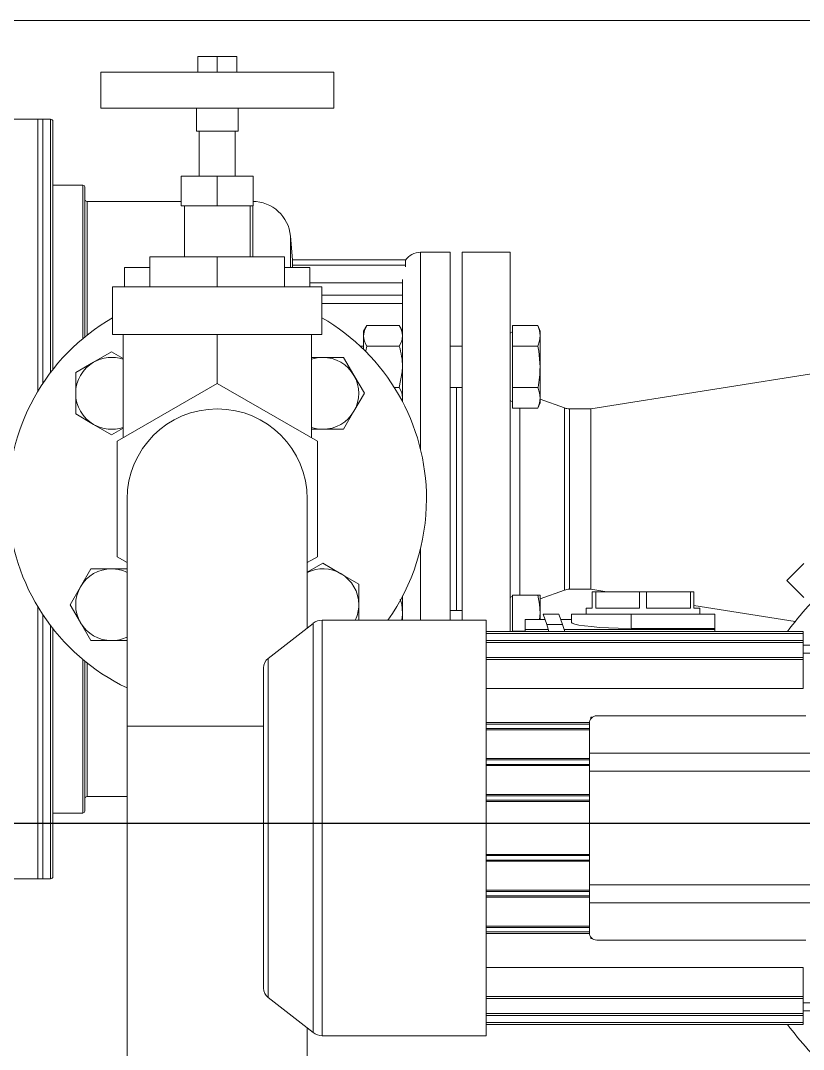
# Model space of a CAD drawing. Header units: millimetres. Extents: x -283029 to -254660, y -24907 to 10674.
# Drawn here: x -279130.22 to -279119.95, y -18350.47 to -18336.97 of the extents above; entities that cross this region are included whole.
import ezdxf

# ---------------------------------------------------------------- set-up
doc = ezdxf.new("R2010")
doc.units = ezdxf.units.MM
doc.header["$LTSCALE"] = 100

# ---------------------------------------------------------------- blocks, each defined once
blk = doc.blocks.new('SW_CENTERMARKSYMBOL_9')
at = {"color": 0, "linetype": 'Continuous'}
blk.add_line((0.5, 0), (29.722, 0), dxfattribs=at)

msp = doc.modelspace()

# ---------------------------------------------------------------- linework, layer by layer
at = {"color": 1, "linetype": 'Continuous', "lineweight": 0}
for p, q in [((-279145.963, -18336.974), (-279116.771, -18336.974)), ((-279127.637, -18337.445), (-279127.892, -18337.445)), ((-279127.892, -18337.445), (-279127.892, -18337.651)), ((-279127.382, -18337.445), (-279127.637, -18337.445)), ((-279127.637, -18337.445), (-279127.637, -18337.651)), ((-279127.382, -18337.445), (-279127.382, -18337.651)), ((-279129.166, -18338.121), (-279129.166, -18337.651)), ((-279129.166, -18337.651), (-279126.108, -18337.651)), ((-279126.108, -18337.651), (-279126.108, -18338.121)), ((-279129.166, -18338.121), (-279126.108, -18338.121)), ((-279127.911, -18338.425), (-279127.911, -18338.121)), ((-279127.363, -18338.121), (-279127.363, -18338.425)), ((-279130.331, -18338.268), (-279129.923, -18338.268)), ((-279129.99, -18338.268), (-279129.823, -18338.268)), ((-279129.99, -18338.268), (-279129.99, -18341.834)), ((-279129.923, -18341.729), (-279129.923, -18338.268)), ((-279129.823, -18338.268), (-279129.823, -18341.588)), ((-279129.794, -18338.298), (-279129.794, -18341.553)), ((-279127.911, -18338.425), (-279127.363, -18338.425)), ((-279127.872, -18339.013), (-279127.872, -18338.425)), ((-279127.402, -18338.425), (-279127.402, -18339.013)), ((-279128.108, -18339.013), (-279128.108, -18339.405)), ((-279127.637, -18339.013), (-279128.108, -18339.013)), ((-279127.637, -18339.013), (-279127.637, -18339.405)), ((-279127.166, -18339.013), (-279127.637, -18339.013)), ((-279127.166, -18339.013), (-279127.166, -18339.405)), ((-279129.794, -18339.131), (-279129.398, -18339.131)), ((-279129.398, -18339.131), (-279129.398, -18341.142)), ((-279129.374, -18339.154), (-279129.374, -18341.132)), ((-279129.345, -18339.347), (-279128.108, -18339.347)), ((-279129.345, -18341.099), (-279129.345, -18339.347)), ((-279127.637, -18339.405), (-279128.108, -18339.405)), ((-279128.068, -18340.072), (-279128.068, -18339.405)), ((-279127.166, -18339.405), (-279127.637, -18339.405)), ((-279127.206, -18339.405), (-279127.206, -18340.072)), ((-279127.172, -18339.405), (-279127.172, -18340.072)), ((-279126.676, -18339.801), (-279126.649, -18340.11)), ((-279126.676, -18339.801), (-279126.676, -18340.211)), ((-279124.971, -18340.013), (-279124.579, -18340.013)), ((-279124.971, -18340.013), (-279124.971, -18342.597)), ((-279124.579, -18340.013), (-279124.579, -18344.836)), ((-279124.422, -18340.013), (-279123.794, -18340.013)), ((-279124.422, -18344.836), (-279124.422, -18340.013)), ((-279123.794, -18344.981), (-279123.794, -18340.013)), ((-279127.637, -18340.072), (-279128.519, -18340.072)), ((-279128.519, -18340.072), (-279128.519, -18340.464)), ((-279126.755, -18340.072), (-279127.637, -18340.072)), ((-279127.637, -18340.072), (-279127.637, -18340.464)), ((-279126.755, -18340.072), (-279126.755, -18340.464)), ((-279126.649, -18340.11), (-279125.167, -18340.11)), ((-279126.649, -18340.11), (-279126.649, -18340.181)), ((-279126.649, -18340.181), (-279125.167, -18340.181)), ((-279125.167, -18340.11), (-279125.167, -18340.181)), ((-279125.167, -18340.181), (-279125.167, -18340.203)), ((-279128.853, -18340.464), (-279128.853, -18340.211)), ((-279128.853, -18340.211), (-279128.519, -18340.211)), ((-279126.755, -18340.211), (-279126.421, -18340.211)), ((-279126.421, -18340.211), (-279126.421, -18340.464)), ((-279129.009, -18341.091), (-279129.009, -18340.464)), ((-279126.265, -18340.464), (-279129.009, -18340.464)), ((-279126.421, -18340.411), (-279125.206, -18340.411)), ((-279126.265, -18340.464), (-279126.265, -18341.091)), ((-279125.206, -18340.37), (-279125.206, -18341.974)), ((-279126.265, -18340.577), (-279125.206, -18340.577)), ((-279126.265, -18340.684), (-279125.206, -18340.684)), ((-279125.716, -18341.045), (-279125.674, -18340.972)), ((-279125.674, -18340.972), (-279125.248, -18340.972)), ((-279125.248, -18340.972), (-279125.206, -18341.045)), ((-279123.763, -18340.972), (-279123.429, -18340.972)), ((-279123.763, -18341.243), (-279123.763, -18340.972)), ((-279123.429, -18340.972), (-279123.402, -18341.045)), ((-279126.265, -18341.091), (-279129.009, -18341.091)), ((-279128.872, -18341.091), (-279128.872, -18342.444)), ((-279127.637, -18341.091), (-279127.637, -18341.731)), ((-279126.402, -18341.091), (-279126.402, -18342.444)), ((-279125.716, -18341.045), (-279125.716, -18341.108)), ((-279125.716, -18341.108), (-279125.716, -18341.288)), ((-279123.794, -18341.074), (-279123.763, -18341.056)), ((-279123.402, -18341.045), (-279123.402, -18341.108)), ((-279123.402, -18341.108), (-279123.402, -18341.515)), ((-279125.762, -18341.244), (-279125.716, -18341.244)), ((-279125.674, -18341.243), (-279125.248, -18341.243)), ((-279124.579, -18341.244), (-279124.422, -18341.244)), ((-279123.763, -18341.243), (-279123.429, -18341.243)), ((-279123.763, -18341.243), (-279123.763, -18341.787)), ((-279129.023, -18341.318), (-279129.259, -18341.454)), ((-279129.023, -18341.318), (-279128.872, -18341.406)), ((-279126.251, -18341.391), (-279126.402, -18341.391)), ((-279125.979, -18341.391), (-279126.251, -18341.391)), ((-279125.843, -18341.626), (-279125.979, -18341.391)), ((-279129.259, -18341.454), (-279129.494, -18341.59)), ((-279123.402, -18341.515), (-279123.402, -18341.923)), ((-279129.494, -18341.59), (-279129.494, -18341.862)), ((-279125.707, -18341.862), (-279125.843, -18341.626)), ((-279122.736, -18342.066), (-279119.56, -18341.561)), ((-279128.951, -18342.49), (-279127.637, -18341.731)), ((-279127.637, -18341.731), (-279126.323, -18342.49)), ((-279125.314, -18341.787), (-279125.248, -18341.787)), ((-279124.422, -18341.786), (-279124.579, -18341.786)), ((-279124.5, -18344.71), (-279124.5, -18341.786)), ((-279123.763, -18341.787), (-279123.429, -18341.787)), ((-279123.763, -18341.787), (-279123.763, -18342.058)), ((-279129.494, -18341.862), (-279129.494, -18342.133)), ((-279125.707, -18341.862), (-279125.843, -18342.097)), ((-279123.402, -18341.923), (-279123.402, -18341.986)), ((-279123.402, -18341.939), (-279123.082, -18342.054)), ((-279123.763, -18341.974), (-279123.794, -18341.956)), ((-279123.763, -18342.058), (-279123.429, -18342.058)), ((-279123.665, -18344.51), (-279123.665, -18342.058)), ((-279123.402, -18341.986), (-279123.429, -18342.058)), ((-279123.082, -18344.442), (-279123.082, -18342.054)), ((-279123.015, -18342.066), (-279122.736, -18342.066)), ((-279123.015, -18344.43), (-279123.015, -18342.066)), ((-279122.736, -18343.248), (-279122.736, -18342.066)), ((-279122.736, -18344.43), (-279122.736, -18342.066)), ((-279129.259, -18342.269), (-279129.494, -18342.133)), ((-279125.843, -18342.097), (-279125.979, -18342.332)), ((-279129.023, -18342.405), (-279129.259, -18342.269)), ((-279129.023, -18342.405), (-279128.872, -18342.318)), ((-279126.251, -18342.332), (-279126.402, -18342.332)), ((-279125.979, -18342.332), (-279126.251, -18342.332)), ((-279128.951, -18344.006), (-279128.951, -18342.49)), ((-279126.323, -18342.49), (-279126.323, -18344.006)), ((-279128.819, -18346.228), (-279128.819, -18343.248)), ((-279126.455, -18343.248), (-279126.455, -18344.936)), ((-279122.736, -18344.43), (-279122.736, -18343.248)), ((-279124.971, -18343.899), (-279124.971, -18344.836)), ((-279128.819, -18344.082), (-279128.951, -18344.006)), ((-279126.323, -18344.006), (-279126.455, -18344.082)), ((-279126.251, -18344.091), (-279126.455, -18344.209)), ((-279126.251, -18344.091), (-279126.015, -18344.227)), ((-279120.163, -18344.317), (-279119.941, -18344.095)), ((-279129.431, -18344.399), (-279129.295, -18344.164)), ((-279129.295, -18344.164), (-279129.023, -18344.164)), ((-279129.023, -18344.164), (-279128.819, -18344.164)), ((-279126.015, -18344.227), (-279125.78, -18344.363)), ((-279125.78, -18344.634), (-279125.78, -18344.363)), ((-279119.941, -18344.539), (-279120.163, -18344.317)), ((-279129.567, -18344.634), (-279129.431, -18344.399)), ((-279123.763, -18344.51), (-279123.429, -18344.51)), ((-279123.763, -18344.51), (-279123.763, -18344.981)), ((-279123.402, -18344.51), (-279123.429, -18344.51)), ((-279123.082, -18344.442), (-279123.402, -18344.557)), ((-279123.402, -18344.51), (-279123.402, -18344.746)), ((-279122.736, -18344.43), (-279123.015, -18344.43)), ((-279122.526, -18344.463), (-279122.736, -18344.43)), ((-279122.716, -18344.679), (-279122.716, -18344.463)), ((-279122.716, -18344.463), (-279122.671, -18344.463)), ((-279122.671, -18344.463), (-279122.671, -18344.679)), ((-279122.095, -18344.463), (-279122.671, -18344.463)), ((-279122.095, -18344.679), (-279122.095, -18344.463)), ((-279122.095, -18344.463), (-279122.004, -18344.463)), ((-279122.004, -18344.463), (-279122.004, -18344.679)), ((-279121.428, -18344.463), (-279122.004, -18344.463)), ((-279121.428, -18344.679), (-279121.428, -18344.463)), ((-279121.428, -18344.463), (-279121.383, -18344.463)), ((-279121.383, -18344.463), (-279121.383, -18344.679)), ((-279129.567, -18344.634), (-279129.431, -18344.869)), ((-279125.78, -18344.836), (-279125.78, -18344.634)), ((-279125.206, -18344.517), (-279125.206, -18344.836)), ((-279123.794, -18344.54), (-279123.763, -18344.522)), ((-279120.057, -18344.856), (-279121.383, -18344.645)), ((-279129.99, -18344.662), (-279129.99, -18348.228)), ((-279129.923, -18348.228), (-279129.923, -18344.767)), ((-279124.579, -18344.71), (-279124.422, -18344.71)), ((-279123.407, -18344.826), (-279123.402, -18344.746)), ((-279123.402, -18344.746), (-279123.402, -18344.826)), ((-279123.361, -18344.756), (-279123.155, -18344.756)), ((-279123.315, -18344.895), (-279123.361, -18344.756)), ((-279123.155, -18344.756), (-279123.108, -18344.895)), ((-279122.991, -18344.758), (-279122.991, -18344.867)), ((-279122.206, -18344.758), (-279122.991, -18344.758)), ((-279122.795, -18344.758), (-279122.795, -18344.679)), ((-279122.795, -18344.679), (-279122.716, -18344.679)), ((-279122.671, -18344.679), (-279122.095, -18344.679)), ((-279122.206, -18344.758), (-279121.108, -18344.758)), ((-279122.206, -18344.945), (-279122.206, -18344.758)), ((-279122.004, -18344.679), (-279121.428, -18344.679)), ((-279121.383, -18344.679), (-279121.305, -18344.679)), ((-279121.305, -18344.679), (-279121.305, -18344.758)), ((-279121.108, -18344.758), (-279121.108, -18344.945)), ((-279129.823, -18344.908), (-279129.823, -18348.228)), ((-279129.431, -18344.869), (-279129.295, -18345.105)), ((-279126.969, -18345.338), (-279126.38, -18344.878)), ((-279126.38, -18350.245), (-279126.38, -18344.878)), ((-279126.259, -18344.836), (-279124.108, -18344.836)), ((-279126.259, -18350.286), (-279126.259, -18344.836)), ((-279124.108, -18350.286), (-279124.108, -18344.836)), ((-279123.598, -18344.826), (-279123.338, -18344.826)), ((-279123.598, -18344.957), (-279123.598, -18344.826)), ((-279123.315, -18344.895), (-279123.108, -18344.895)), ((-279123.285, -18344.984), (-279123.315, -18344.895)), ((-279123.131, -18344.826), (-279122.991, -18344.826)), ((-279123.108, -18344.895), (-279123.078, -18344.984)), ((-279129.794, -18344.935), (-279129.794, -18348.198)), ((-279124.108, -18344.984), (-279119.952, -18344.984)), ((-279119.952, -18345.011), (-279124.108, -18345.011)), ((-279123.763, -18344.981), (-279123.598, -18344.981)), ((-279123.763, -18344.984), (-279123.763, -18344.981)), ((-279123.294, -18344.957), (-279123.598, -18344.957)), ((-279123.598, -18344.981), (-279123.598, -18344.957)), ((-279123.087, -18344.957), (-279121.108, -18344.957)), ((-279122.206, -18344.945), (-279121.108, -18344.945)), ((-279121.108, -18344.945), (-279121.108, -18344.957)), ((-279121.108, -18344.957), (-279121.108, -18344.984)), ((-279119.952, -18344.984), (-279119.952, -18345.011)), ((-279119.952, -18345.011), (-279119.952, -18345.102)), ((-279129.295, -18345.105), (-279129.023, -18345.105)), ((-279129.023, -18345.105), (-279128.819, -18345.105)), ((-279124.108, -18345.102), (-279119.952, -18345.102)), ((-279119.952, -18345.13), (-279124.108, -18345.13)), ((-279119.952, -18345.102), (-279119.952, -18345.13)), ((-279119.952, -18345.13), (-279119.952, -18345.325)), ((-279119.148, -18345.165), (-279119.952, -18345.165)), ((-279124.108, -18345.325), (-279119.952, -18345.325)), ((-279119.952, -18345.267), (-279119.148, -18345.267)), ((-279119.952, -18345.325), (-279119.952, -18345.353)), ((-279129.398, -18345.354), (-279129.398, -18347.365)), ((-279129.374, -18345.371), (-279129.374, -18347.341)), ((-279129.345, -18347.149), (-279129.345, -18345.397)), ((-279126.969, -18349.784), (-279126.969, -18345.338)), ((-279119.952, -18345.353), (-279124.108, -18345.353)), ((-279119.952, -18345.353), (-279119.952, -18345.731)), ((-279127.029, -18349.661), (-279127.029, -18345.461)), ((-279124.108, -18345.731), (-279119.952, -18345.731)), ((-279122.736, -18346.11), (-279122.736, -18346.13)), ((-279122.716, -18346.11), (-279122.736, -18346.11)), ((-279122.657, -18346.091), (-279119.913, -18346.091)), ((-279128.819, -18346.228), (-279128.819, -18346.228)), ((-279128.819, -18351.443), (-279128.819, -18346.228)), ((-279127.029, -18346.228), (-279128.819, -18346.228)), ((-279128.819, -18346.228), (-279127.029, -18346.228)), ((-279124.108, -18346.179), (-279122.755, -18346.179)), ((-279122.755, -18346.199), (-279124.108, -18346.199)), ((-279122.755, -18346.257), (-279124.108, -18346.257)), ((-279122.755, -18346.189), (-279122.755, -18346.581)), ((-279124.108, -18346.274), (-279122.755, -18346.274)), ((-279124.108, -18346.652), (-279122.755, -18346.652)), ((-279122.755, -18346.669), (-279124.108, -18346.669)), ((-279122.755, -18346.581), (-279119.815, -18346.581)), ((-279122.755, -18346.816), (-279122.755, -18346.581)), ((-279122.755, -18346.728), (-279124.108, -18346.728)), ((-279124.108, -18346.743), (-279122.755, -18346.743)), ((-279122.755, -18348.306), (-279122.755, -18346.816)), ((-279119.815, -18346.816), (-279122.755, -18346.816)), ((-279128.819, -18347.149), (-279129.345, -18347.149)), ((-279124.108, -18347.124), (-279122.755, -18347.124)), ((-279122.755, -18347.14), (-279124.108, -18347.14)), ((-279122.755, -18347.198), (-279124.108, -18347.198)), ((-279124.108, -18347.213), (-279122.755, -18347.213)), ((-279129.398, -18347.365), (-279129.794, -18347.365)), ((-279124.108, -18347.909), (-279122.755, -18347.909)), ((-279122.755, -18347.924), (-279124.108, -18347.924)), ((-279122.755, -18347.983), (-279124.108, -18347.983)), ((-279124.108, -18347.998), (-279122.755, -18347.998)), ((-279129.923, -18348.228), (-279130.331, -18348.228)), ((-279129.823, -18348.228), (-279129.99, -18348.228)), ((-279124.108, -18348.379), (-279122.755, -18348.379)), ((-279122.755, -18348.394), (-279124.108, -18348.394)), ((-279119.815, -18348.306), (-279122.755, -18348.306)), ((-279122.755, -18348.541), (-279122.755, -18348.306)), ((-279122.755, -18348.453), (-279124.108, -18348.453)), ((-279124.108, -18348.47), (-279122.755, -18348.47)), ((-279122.755, -18348.541), (-279119.815, -18348.541)), ((-279122.755, -18348.933), (-279122.755, -18348.541)), ((-279124.108, -18348.849), (-279122.755, -18348.849)), ((-279122.755, -18348.865), (-279124.108, -18348.865)), ((-279122.755, -18348.924), (-279124.108, -18348.924)), ((-279124.108, -18348.943), (-279122.755, -18348.943)), ((-279122.736, -18348.992), (-279122.736, -18349.012)), ((-279122.736, -18349.012), (-279122.716, -18349.012)), ((-279119.913, -18349.031), (-279122.657, -18349.031)), ((-279124.108, -18349.392), (-279119.952, -18349.392)), ((-279119.952, -18349.769), (-279119.952, -18349.392)), ((-279119.952, -18349.769), (-279124.108, -18349.769)), ((-279119.952, -18349.797), (-279119.952, -18349.769)), ((-279126.38, -18350.245), (-279126.969, -18349.784)), ((-279119.952, -18349.797), (-279124.108, -18349.797)), ((-279119.952, -18349.992), (-279119.952, -18349.797)), ((-279119.148, -18349.855), (-279119.952, -18349.855)), ((-279119.952, -18349.992), (-279124.108, -18349.992)), ((-279119.952, -18350.02), (-279124.108, -18350.02)), ((-279119.148, -18349.957), (-279119.952, -18349.957)), ((-279119.952, -18350.02), (-279119.952, -18349.992)), ((-279119.952, -18350.111), (-279119.952, -18350.02)), ((-279119.952, -18350.111), (-279124.108, -18350.111)), ((-279119.952, -18350.139), (-279124.108, -18350.139)), ((-279119.952, -18350.139), (-279119.952, -18350.111)), ((-279126.455, -18350.186), (-279126.455, -18351.443)), ((-279124.108, -18350.286), (-279126.259, -18350.286))]:
    msp.add_line(p, q, dxfattribs=at)
for points in [[(-279126.649, -18340.181), (-279126.648, -18340.21), (-279126.648, -18340.211)], [(-279125.674, -18340.972), (-279125.704, -18341.038), (-279125.716, -18341.108)], [(-279123.429, -18340.972), (-279123.409, -18341.039), (-279123.402, -18341.108)], [(-279125.248, -18341.243), (-279125.217, -18341.177), (-279125.206, -18341.108)], [(-279123.402, -18341.108), (-279123.409, -18341.175), (-279123.429, -18341.243)], [(-279125.692, -18341.315), (-279125.689, -18341.303), (-279125.674, -18341.243)], [(-279123.402, -18341.515), (-279123.418, -18341.309), (-279123.429, -18341.243)], [(-279125.206, -18341.515), (-279125.209, -18341.581), (-279125.248, -18341.787)], [(-279125.248, -18341.787), (-279125.217, -18341.853), (-279125.206, -18341.923)], [(-279123.402, -18341.923), (-279123.409, -18341.855), (-279123.429, -18341.787)], [(-279125.206, -18341.923), (-279125.206, -18341.932), (-279125.212, -18341.963)], [(-279123.429, -18342.058), (-279123.409, -18341.991), (-279123.402, -18341.923)], [(-279123.402, -18344.746), (-279123.409, -18344.628), (-279123.429, -18344.51)], [(-279125.235, -18344.561), (-279125.217, -18344.626), (-279125.206, -18344.746)], [(-279125.206, -18344.746), (-279125.206, -18344.762), (-279125.215, -18344.836)], [(-279122.991, -18344.867), (-279122.979, -18344.877), (-279122.946, -18344.888), (-279122.892, -18344.9), (-279122.818, -18344.911), (-279122.726, -18344.921), (-279122.62, -18344.931), (-279122.502, -18344.938), (-279122.375, -18344.943), (-279122.206, -18344.945)]]:
    msp.add_lwpolyline(points, dxfattribs=at)
for centre, radius, start, end in [((-279129.823, -18338.298), 0.0294, 0, 90), ((-279129.398, -18339.154), 0.0235, 0, 90), ((-279129.345, -18339.317), 0.0294, 180, 270), ((-279127.172, -18339.844), 0.498, 5, 90), ((-279124.971, -18340.248), 0.235, 90, 146.4427), ((-279127.637, -18343.248), 2.745, 120, 244.4871), ((-279127.637, -18343.248), 2.745, 0, 60), ((-279125.465, -18341.113), 0.259, 1.2429, 33.1414), ((-279125.457, -18341.102), 0.259, 181.2429, 213.1414), ((-279126.194, -18341.529), 0.988, 0.8008, 16.7872), ((-279129.023, -18341.862), 0.471, 71.2598, 120), ((-279126.251, -18341.862), 0.471, 90, 108.7402), ((-279126.251, -18341.862), 0.471, 30, 90), ((-279129.023, -18341.862), 0.471, 120, 180), ((-279124.97, -18341.499), 1.568, 349.4359, 359.4237), ((-279126.251, -18341.862), 0.471, 330, 30), ((-279129.023, -18341.862), 0.471, 180, 240), ((-279127.637, -18343.248), 1.182, 0, 180), ((-279123.015, -18341.87), 0.196, 250.1744, 270), ((-279126.251, -18341.862), 0.471, 270, 330), ((-279129.023, -18341.862), 0.471, 240, 288.7402), ((-279126.251, -18341.862), 0.471, 251.2598, 270), ((-279127.637, -18343.248), 2.745, 324.6499, 0), ((-279129.023, -18344.634), 0.471, 90, 150), ((-279129.023, -18344.634), 0.471, 64.2924, 90), ((-279126.251, -18344.634), 0.471, 60, 115.7076), ((-279126.251, -18344.634), 0.471, 0, 60), ((-279116.697, -18347.561), 4.313, 131.9269, 143.3024), ((-279129.023, -18344.634), 0.471, 150, 210), ((-279123.015, -18344.626), 0.196, 90, 109.8256), ((-279126.251, -18344.634), 0.471, 334.6135, 0), ((-279129.023, -18344.634), 0.471, 210, 270), ((-279126.259, -18345.032), 0.196, 90, 128), ((-279129.023, -18344.634), 0.471, 270, 295.7076), ((-279126.872, -18345.461), 0.157, 128, 180), ((-279122.657, -18346.189), 0.098, 90, 180), ((-279129.345, -18347.179), 0.0294, 90, 180), ((-279129.398, -18347.341), 0.0235, 270, 0), ((-279129.823, -18348.198), 0.0294, 270, 0), ((-279122.657, -18348.933), 0.098, 180, 270), ((-279126.872, -18349.661), 0.157, 180, 232), ((-279116.697, -18347.561), 4.313, 216.6976, 228.0731), ((-279126.259, -18350.09), 0.196, 232, 270)]:
    msp.add_arc(centre, radius, start, end, dxfattribs=at)

# ---------------------------------------------------------------- block references
at = {"color": 1, "linetype": 'Continuous', "lineweight": 0, "xscale": -0.3921021967944399, "yscale": 0.3921021967944399, "zscale": 0.3921021967944399}
msp.add_blockref('SW_CENTERMARKSYMBOL_9', (-279119.558, -18347.501), dxfattribs=at)

doc.saveas('drawing.dxf')
